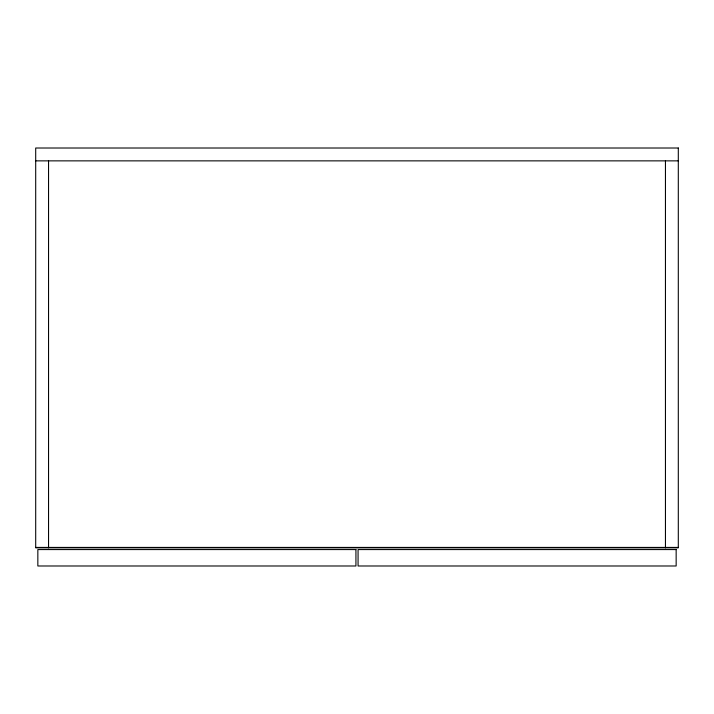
<?xml version="1.0" encoding="UTF-8"?>
<svg xmlns="http://www.w3.org/2000/svg" width="714" height="714" viewBox="0 0 714 714"><rect width="100%" height="100%" fill="white"/><g stroke="black" fill="none" stroke-linecap="round" stroke-linejoin="round"><path stroke-width="1.07" d="M35.7 160.864L678.3 160.864M35.7 547.424L678.3 547.424M665.448 160.864L665.448 547.852M48.552 160.864L48.552 547.852M678.3 148.012L35.7 148.012L35.7 547.852L678.3 547.852L678.3 148.012M355.929 549.566L37.842 549.566L37.842 565.988L355.929 565.988L355.929 549.566M676.158 549.566L358.071 549.566L358.071 565.988L676.158 565.988L676.158 549.566"/></g></svg>
